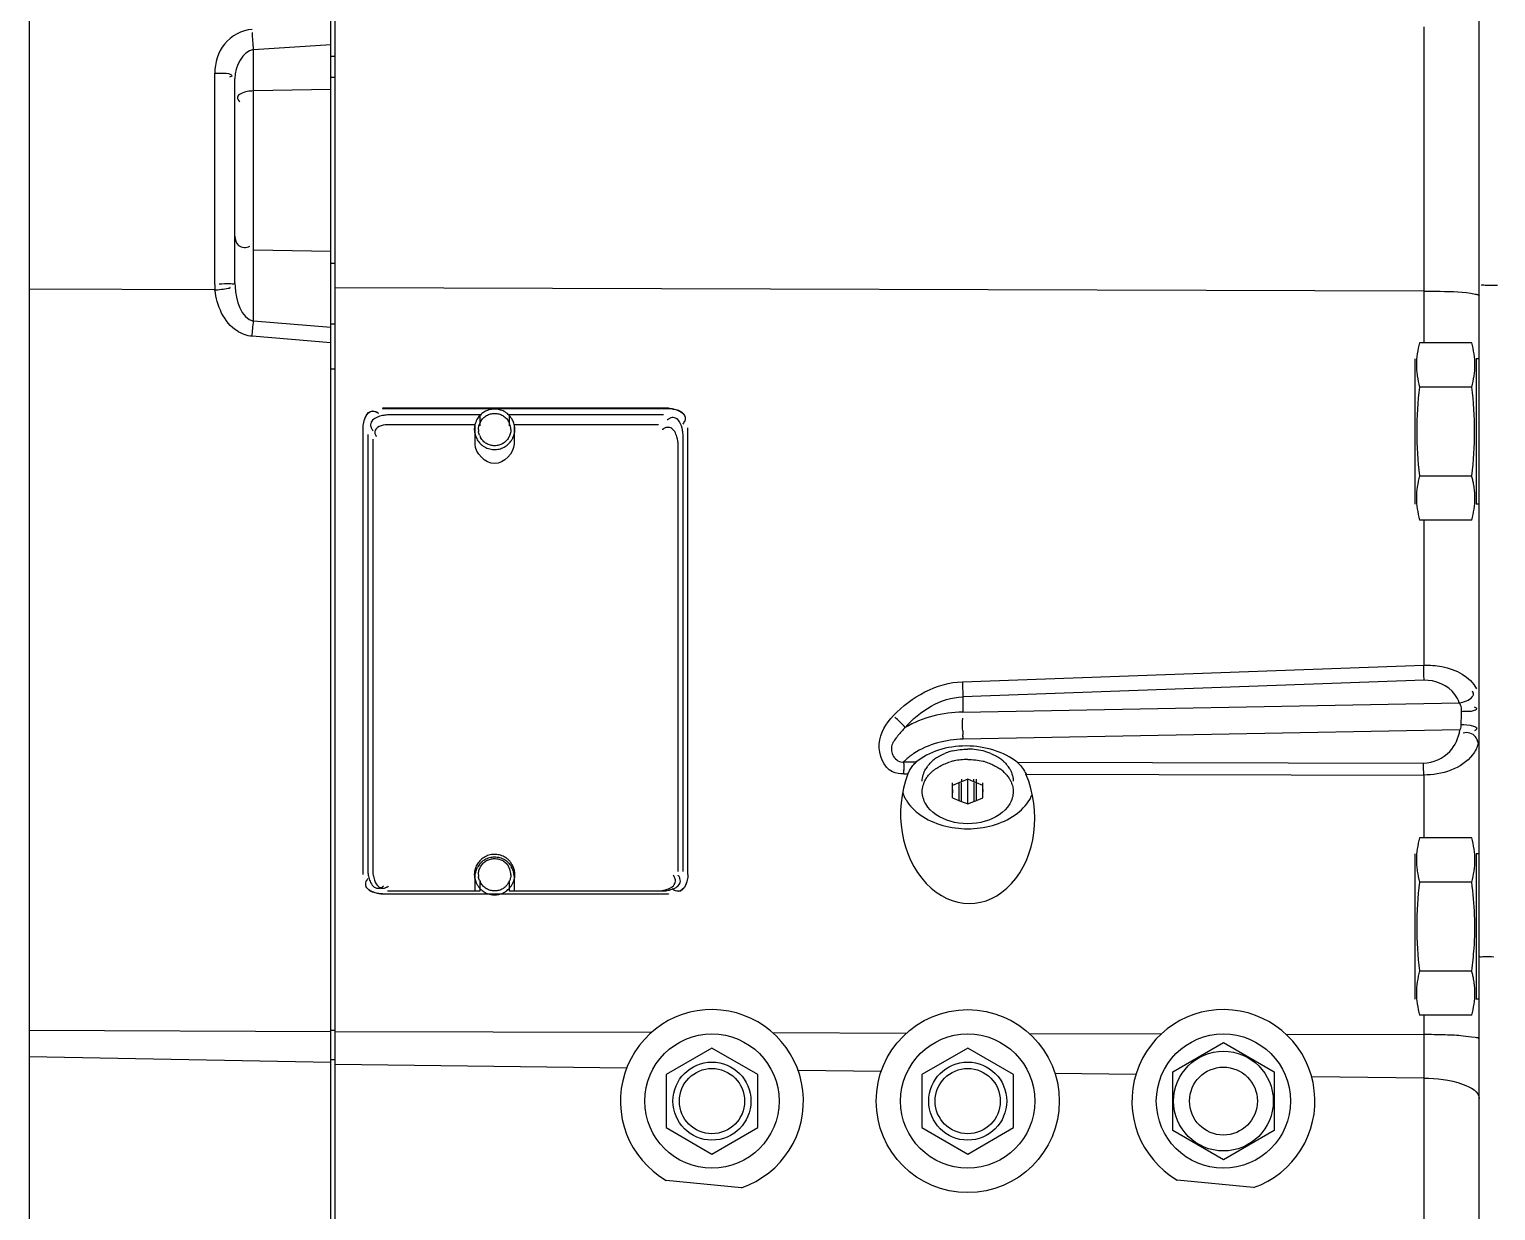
# Model space of a CAD drawing. Header units: millimetres. Extents: x 0 to 10500, y 0 to 7425.
# Drawn here: x 2471.9 to 2701.3, y 5684.7 to 5869.4 of the extents above; entities that cross this region are included whole.
import ezdxf

# ---------------------------------------------------------------- set-up
doc = ezdxf.new("R2010")
doc.units = ezdxf.units.MM
doc.header["$LTSCALE"] = 577.5
doc.layers.get('0').update_dxf_attribs({"linetype": 'CONTINUOUS'})

msp = doc.modelspace()

# ---------------------------------------------------------------- linework, layer by layer
at = {"color": 6, "linetype": 'Continuous'}
for p, q in [((2698.69, 5574.25), (2698.69, 5986.15)), ((2519.08, 5586.48), (2519.08, 5941.06)), ((2519.69, 5940.99), (2519.69, 5580.15)), ((2471.92, 5938.59), (2471.92, 5582.55)), ((2690.01, 5869.76), (2690.01, 5820.38)), ((2507, 5866.21), (2519.08, 5867.02)), ((2507, 5823.77), (2507, 5866.21)), ((2519.69, 5865.1), (2519.08, 5865.1)), ((2500.92, 5829.49), (2500.92, 5862.52)), ((2504.08, 5829.73), (2504.08, 5861.7)), ((2519.08, 5859.96), (2507, 5859.73)), ((2519.69, 5861.82), (2519.08, 5861.82)), ((2507, 5834.91), (2519.08, 5834.69)), ((2519.08, 5832.83), (2519.69, 5832.83)), ((2500.96, 5828.63), (2471.92, 5828.77)), ((2500.92, 5829.49), (2500.93, 5829.21)), ((2500.93, 5829.21), (2500.94, 5828.92)), ((2500.94, 5828.92), (2500.96, 5828.63)), ((2504.08, 5829.52), (2504.08, 5829.73)), ((2504.08, 5829.73), (2504.08, 5829.63)), ((2504.08, 5829.52), (2504.09, 5829.32)), ((2504.09, 5829.32), (2504.1, 5829.12)), ((2690.01, 5828.46), (2519.69, 5828.96)), ((2519.08, 5822.77), (2507, 5823.77)), ((2519.08, 5823.34), (2519.69, 5823.34)), ((2519.08, 5820.37), (2506.76, 5821.38)), ((2697.52, 5820.38), (2689.36, 5820.38)), ((2519.69, 5816.22), (2519.08, 5816.22)), ((2688.69, 5795.16), (2688.69, 5817.88)), ((2698.19, 5817.88), (2698.19, 5795.16)), ((2698.69, 5817.88), (2698.19, 5817.88)), ((2697.52, 5813.45), (2689.36, 5813.45)), ((2527.17, 5810.13), (2527.17, 5810.09)), ((2571.87, 5810.13), (2527.17, 5810.13)), ((2527.17, 5810.09), (2571.87, 5810.09)), ((2571.87, 5810.09), (2571.87, 5810.13)), ((2524.12, 5737.22), (2524.12, 5807.09)), ((2524.12, 5807.09), (2524.12, 5807.09)), ((2524.12, 5807.06), (2524.12, 5807.06)), ((2541.54, 5807.17), (2541.52, 5806.82)), ((2574.92, 5737.22), (2574.92, 5807.09)), ((2547.85, 5806.51), (2547.86, 5806.85)), ((2689.36, 5799.59), (2697.52, 5799.59)), ((2698.69, 5795.16), (2698.19, 5795.16)), ((2697.52, 5792.66), (2689.36, 5792.66)), ((2690.01, 5792.66), (2690.01, 5769.98)), ((2617.86, 5767.38), (2690.01, 5769.98)), ((2690.06, 5767.61), (2617.91, 5765.01)), ((2617.91, 5765.01), (2617.91, 5762.64)), ((2617.91, 5762.64), (2695.58, 5764.08)), ((2695.58, 5764.08), (2695.76, 5763.73)), ((2695.76, 5763.73), (2695.85, 5763.28)), ((2695.85, 5763.28), (2695.87, 5762.75)), ((2695.68, 5759.84), (2617.99, 5758.4)), ((2695.75, 5760.09), (2695.68, 5759.84)), ((2695.8, 5760.38), (2695.75, 5760.09)), ((2695.82, 5760.71), (2695.8, 5760.38)), ((2608.67, 5754.84), (2610.66, 5754.84)), ((2626.41, 5754.81), (2689.98, 5754.67)), ((2608.69, 5752.97), (2609.35, 5752.97)), ((2618.69, 5752.14), (2617.72, 5751.75)), ((2617.72, 5752.14), (2617.72, 5751.75)), ((2618.69, 5748.27), (2618.69, 5752.14)), ((2619.67, 5751.75), (2618.69, 5752.14)), ((2619.67, 5751.75), (2619.67, 5752.14)), ((2620.09, 5748.84), (2620.09, 5752.14)), ((2627.81, 5752.93), (2690.01, 5752.8)), ((2690.01, 5752.8), (2690.01, 5742.98)), ((2616.31, 5750.53), (2616.31, 5750.2)), ((2616.32, 5750.38), (2616.31, 5750.26)), ((2616.31, 5750.26), (2616.31, 5750.2)), ((2616.31, 5750.2), (2616.31, 5750.15)), ((2616.31, 5750.15), (2616.32, 5750.03)), ((2617.29, 5751.57), (2616.32, 5751.17)), ((2616.32, 5749.23), (2616.32, 5751.57)), ((2617.43, 5751.64), (2617.29, 5751.57)), ((2617.29, 5751.57), (2617.29, 5748.84)), ((2617.57, 5751.69), (2617.43, 5751.64)), ((2617.72, 5751.75), (2617.57, 5751.69)), ((2617.72, 5748.66), (2617.72, 5751.57)), ((2619.82, 5751.69), (2619.67, 5751.75)), ((2619.67, 5751.57), (2619.67, 5748.66)), ((2619.96, 5751.64), (2619.82, 5751.69)), ((2620.09, 5751.57), (2619.96, 5751.64)), ((2621.07, 5751.17), (2620.09, 5751.57)), ((2621.07, 5749.23), (2621.07, 5751.57)), ((2621.08, 5750.26), (2621.07, 5750.38)), ((2621.07, 5750.03), (2621.08, 5750.15)), ((2621.08, 5750.54), (2621.08, 5750.2)), ((2621.08, 5750.2), (2621.08, 5750.26)), ((2621.08, 5750.15), (2621.08, 5750.2)), ((2616.32, 5749.23), (2617.29, 5748.84)), ((2617.29, 5748.84), (2617.43, 5748.77)), ((2617.43, 5748.77), (2617.57, 5748.71)), ((2617.57, 5748.71), (2617.72, 5748.66)), ((2617.72, 5748.66), (2618.69, 5748.27)), ((2618.69, 5748.27), (2619.67, 5748.66)), ((2619.67, 5748.66), (2619.82, 5748.71)), ((2619.82, 5748.71), (2619.96, 5748.77)), ((2619.96, 5748.77), (2620.09, 5748.84)), ((2620.09, 5748.84), (2621.07, 5749.23)), ((2697.52, 5742.98), (2689.36, 5742.98)), ((2688.69, 5717.76), (2688.69, 5740.48)), ((2698.19, 5740.48), (2698.19, 5717.76)), ((2698.69, 5740.48), (2698.19, 5740.48)), ((2541.54, 5737.56), (2541.52, 5737.21)), ((2541.52, 5737.26), (2541.52, 5737.23)), ((2547.85, 5736.9), (2547.86, 5737.25)), ((2547.87, 5737.25), (2547.87, 5737.23)), ((2574.92, 5737.25), (2574.92, 5737.25)), ((2574.92, 5737.22), (2574.92, 5737.22)), ((2697.52, 5736.05), (2689.36, 5736.05)), ((2527.17, 5734.18), (2527.17, 5734.22)), ((2527.17, 5734.22), (2571.87, 5734.22)), ((2571.87, 5734.18), (2527.17, 5734.18)), ((2571.87, 5734.22), (2571.87, 5734.18)), ((2689.36, 5722.19), (2697.52, 5722.19)), ((2698.69, 5717.76), (2698.19, 5717.76)), ((2697.52, 5715.26), (2689.36, 5715.26)), ((2690.01, 5715.26), (2690.01, 5669.68)), ((2471.92, 5712.89), (2519.08, 5712.68)), ((2519.08, 5712.9), (2519.69, 5712.9)), ((2519.69, 5712.72), (2569.25, 5712.58)), ((2588.2, 5712.52), (2609.12, 5712.46)), ((2628.33, 5712.4), (2648.99, 5712.34)), ((2650.75, 5706.4), (2658.69, 5710.99)), ((2658.69, 5710.99), (2666.63, 5706.4)), ((2668.46, 5712.29), (2690.01, 5712.22)), ((2519.08, 5707.88), (2471.92, 5708.73)), ((2578.69, 5710.11), (2571.52, 5705.96)), ((2585.87, 5705.96), (2578.69, 5710.11)), ((2618.69, 5710.11), (2611.52, 5705.96)), ((2625.87, 5705.96), (2618.69, 5710.11)), ((2519.69, 5708.29), (2519.08, 5708.29)), ((2565.33, 5706.95), (2519.69, 5707.52)), ((2605.15, 5706.46), (2592.18, 5706.62)), ((2644.99, 5705.97), (2632.34, 5706.12)), ((2650.75, 5697.24), (2650.75, 5706.4)), ((2666.63, 5706.4), (2666.63, 5697.24)), ((2571.52, 5705.96), (2571.52, 5697.68)), ((2585.87, 5697.68), (2585.87, 5705.96)), ((2611.52, 5705.96), (2611.52, 5697.68)), ((2625.87, 5697.68), (2625.87, 5705.96)), ((2690.01, 5705.41), (2672.49, 5705.63)), ((2571.52, 5697.68), (2578.69, 5693.54)), ((2578.69, 5693.54), (2585.87, 5697.68)), ((2611.52, 5697.68), (2618.69, 5693.54)), ((2618.69, 5693.54), (2625.87, 5697.68)), ((2658.69, 5692.65), (2650.75, 5697.24)), ((2666.63, 5697.24), (2658.69, 5692.65)), ((2583.3, 5688.27), (2571.53, 5689.43)), ((2663.37, 5688.3), (2651.47, 5689.47))]:
    msp.add_line(p, q, dxfattribs=at)
at = {"color": 2, "linetype": 'Continuous'}
for p, q in [((2541.65, 5807.56), (2527.9, 5807.56)), ((2541.65, 5807.56), (2527.9, 5807.56)), ((2542.41, 5809.08), (2527.93, 5809.08)), ((2542.41, 5809.08), (2527.93, 5809.08)), ((2541.65, 5804.52), (2541.65, 5807.56)), ((2542.41, 5807.38), (2542.41, 5809.08)), ((2546.98, 5809.08), (2546.98, 5807.38)), ((2571.11, 5809.08), (2546.98, 5809.08)), ((2571.11, 5809.08), (2546.98, 5809.08)), ((2547.74, 5807.56), (2547.74, 5804.52)), ((2570.35, 5807.56), (2547.74, 5807.56)), ((2570.35, 5807.56), (2547.74, 5807.56)), ((2524.88, 5806.04), (2524.88, 5737.72)), ((2525.64, 5805.31), (2525.64, 5737.72)), ((2574.16, 5737.72), (2574.16, 5806.04)), ((2573.4, 5737.72), (2573.4, 5804.52)), ((2541.65, 5734.68), (2541.65, 5736.96)), ((2542.41, 5734.69), (2542.41, 5736.27)), ((2546.98, 5736.27), (2546.98, 5734.69)), ((2547.74, 5736.96), (2547.74, 5734.68)), ((2527.93, 5734.69), (2542.41, 5734.69)), ((2527.93, 5734.69), (2542.41, 5734.69)), ((2528.69, 5734.68), (2541.65, 5734.68)), ((2546.98, 5734.69), (2571.11, 5734.69)), ((2546.98, 5734.69), (2571.11, 5734.69)), ((2547.74, 5734.68), (2570.35, 5734.68))]:
    msp.add_line(p, q, dxfattribs=at)
at = {"color": 6, "linetype": 'Continuous'}
for centre, radius in [((2618.69, 5701.82), 14.31), ((2578.69, 5701.82), 10.5), ((2618.69, 5701.82), 10.5), ((2658.69, 5701.82), 10.5), ((2658.69, 5701.82), 7.79), ((2578.69, 5701.82), 6.1), ((2578.69, 5701.82), 5.1), ((2618.69, 5701.82), 6.1), ((2618.69, 5701.82), 5.1), ((2658.69, 5701.82), 5.31)]:
    msp.add_circle(centre, radius, dxfattribs=at)
for centre, radius, start, end in [((2686.16, 5816.91), 11.86, 351.6585, 8.3377), ((2741.31, 5806.52), 52.4, 172.4029, 187.5971), ((2645.58, 5806.52), 52.4, 352.4029, 7.5971), ((2544.25, 5806.88), 2.73, 168.2584, 173.9191), ((2544.45, 5806.84), 2.93, 162.8521, 168.2613), ((2544.63, 5806.78), 3.12, 157.7322, 162.8569), ((2544.77, 5806.73), 3.27, 153.9246, 157.7444), ((2544.86, 5806.68), 3.37, 150.0602, 153.9264), ((2544.93, 5806.64), 3.46, 143.7742, 150.0558), ((2544.95, 5806.63), 3.48, 137.903, 143.7851), ((2544.89, 5806.67), 2.76, 149.8073, 156.559), ((2544.49, 5806.66), 2.77, 24.9848, 30.1821), ((2544.54, 5806.69), 2.71, 20.5202, 24.9871), ((2544.54, 5806.78), 3.31, 33.3884, 40.7505), ((2544.67, 5806.73), 2.57, 12.5017, 20.5593), ((2544.85, 5806.77), 2.39, 7.3235, 12.4712), ((2545.03, 5806.8), 2.2, 0.0592, 7.3523), ((2544.45, 5806.71), 3.42, 29.6829, 33.414), ((2544.41, 5806.69), 3.47, 24.1515, 29.6831), ((2544.47, 5806.72), 3.4, 12.237, 24.2017), ((2544.92, 5806.96), 3.4, 192.2304, 204.2018), ((2544.36, 5806.8), 2.2, 180.0592, 187.3523), ((2544.89, 5806.93), 2.75, 201.7722, 210.1957), ((2544.45, 5807.04), 3.47, 323.7798, 327.9325), ((2544.5, 5807.01), 3.41, 327.9281, 332.3715), ((2545.16, 5806.79), 2.71, 349.3584, 353.9316), ((2700.73, 5796.13), 11.86, 171.6586, 188.3378), ((2684.54, 5795.88), 13.49, 8.3996, 10.4803), ((2668.33, 5761.78), 50.46, 182.3592, 183.08), ((2618.51, 5747.8), 9.03, 103.8638, 106.3249), ((2618.69, 5746.85), 10, 84.2561, 89.9948), ((2618.73, 5747.19), 9.66, 75.8954, 84.3034), ((2616.35, 5747.09), 10.92, 123.8598, 126.543), ((2617.2, 5750.36), 6.14, 125.2025, 131.6555), ((2617.54, 5749.89), 6.72, 121.742, 125.2358), ((2617.74, 5749.56), 7.1, 119.8811, 121.7574), ((2618.38, 5748.24), 8.57, 106.2991, 112.4906), ((2618.51, 5746.2), 9.02, 104.0625, 106.3261), ((2618.57, 5745.94), 9.28, 102.5731, 104.0667), ((2618.69, 5745.36), 9.87, 89.9578, 102.4968), ((2618.88, 5747.82), 9.01, 73.6712, 75.834), ((2618.88, 5746.2), 9.01, 73.6711, 75.8282), ((2618.95, 5748.04), 8.78, 71.9171, 73.6669), ((2619.04, 5748.32), 8.48, 67.4897, 71.9341), ((2619.64, 5749.56), 7.1, 58.242, 60.1185), ((2619.85, 5749.89), 6.72, 54.7616, 58.2575), ((2620.19, 5750.36), 6.14, 48.3434, 54.7949), ((2624.16, 5751.94), 3.65, 48.5585, 51.8416), ((2588.79, 5753.43), 19.91, 358.686, 0.4441), ((2615.98, 5751.49), 4.47, 144.7209, 149.6729), ((2620.19, 5748.74), 6.14, 48.3434, 54.7949), ((2620.51, 5749.11), 5.65, 44.9572, 48.3005), ((2621.41, 5751.49), 4.47, 30.3238, 35.277), ((2621.66, 5750.02), 4.18, 24.0742, 30.3189), ((2623.11, 5752.08), 6.13, 329.5843, 337.0388), ((2686.16, 5739.51), 11.86, 351.6585, 8.3377), ((2544.64, 5737.17), 3.13, 157.3455, 162.8531), ((2544.82, 5737.1), 3.33, 150.0362, 157.3348), ((2544.93, 5737.03), 3.46, 143.7742, 150.0558), ((2544.48, 5737.08), 2.77, 25.8124, 30.1803), ((2544.53, 5737.1), 2.71, 20.5243, 25.8207), ((2544.45, 5737.11), 3.42, 29.9712, 33.7136), ((2544.41, 5737.09), 3.47, 24.151, 29.9709), ((2544.25, 5737.27), 2.73, 167.8281, 173.9135), ((2544.45, 5737.23), 2.94, 162.8566, 167.8412), ((2544.92, 5737.35), 3.4, 192.2325, 204.2018), ((2544.36, 5737.22), 2.2, 180.0592, 187.3523), ((2544.89, 5737.35), 2.75, 202.2339, 210.193), ((2544.48, 5737.36), 2.78, 323.8971, 329.82), ((2544.49, 5737.35), 2.76, 329.8073, 336.5598), ((2544.67, 5737.15), 2.56, 11.9914, 20.5664), ((2544.86, 5737.19), 2.37, 6.8413, 11.9522), ((2545.04, 5737.21), 2.2, 0.0515, 6.8631), ((2545.16, 5737.18), 2.71, 349.3584, 353.9316), ((2741.31, 5729.12), 52.4, 172.4029, 187.5971), ((2544.7, 5737.36), 3.29, 259.2976, 264.0034), ((2544.7, 5737.34), 3.27, 263.9837, 275.0706), ((2544.44, 5737.44), 3.48, 317.902, 323.7851), ((2544.45, 5737.43), 3.47, 323.7792, 328.2767), ((2544.5, 5737.4), 3.41, 328.2743, 332.3728), ((2700.73, 5718.73), 11.86, 171.6586, 188.3378), ((2684.54, 5718.48), 13.49, 8.3996, 10.4803), ((2578.69, 5701.82), 14.31, 288.7851, 239.9711), ((2658.69, 5701.82), 14.31, 289.0882, 239.668)]:
    msp.add_arc(centre, radius, start, end, dxfattribs=at)
at = {"color": 2, "linetype": 'Continuous'}
for centre, radius, start, end in [((2572.5, 5804.67), 2.64, 122.9678, 126.6431), ((2572.5, 5804.68), 2.64, 122.961, 126.6433), ((2545.06, 5736.76), 3.43, 150.3005, 153.6948), ((2545.06, 5736.76), 3.43, 150.3005, 153.6596), ((2545.02, 5736.79), 3.38, 144.1972, 150.3115), ((2545.01, 5736.78), 3.38, 144.1703, 150.3116), ((2544.33, 5736.76), 3.43, 24.0186, 29.6777), ((2544.33, 5736.76), 3.43, 23.9828, 29.6777), ((2544.38, 5736.78), 3.38, 17.6154, 24.0312), ((2544.38, 5736.78), 3.38, 17.5778, 23.9955), ((2544.48, 5736.81), 3.27, 13.8845, 17.6064), ((2544.48, 5736.81), 3.27, 13.8455, 17.5687), ((2544.62, 5736.85), 3.13, 8.6277, 13.8988), ((2544.62, 5736.85), 3.13, 8.5868, 13.8598), ((2544.84, 5736.88), 2.9, 1.6604, 8.6535), ((2544.84, 5736.88), 2.9, 1.6598, 8.612), ((2571.25, 5735.55), 2.67, 33.7682, 36.8364), ((2571.25, 5735.56), 2.66, 33.7435, 36.837)]:
    msp.add_arc(centre, radius, start, end, dxfattribs=at)
at = {"color": 6, "linetype": 'Continuous'}
for centre, major_axis, ratio, start_param, end_param in [((2618.69, 5749.91), (10.5, -0.39), 0.706623, 7.054493, 8.75198), ((2618.69, 5746.42), (-0.63, 13.7), 0.76521, 1.037314, 5.172409)]:
    msp.add_ellipse(centre, major_axis=major_axis, ratio=ratio, start_param=start_param, end_param=end_param, dxfattribs=at)
for points, knots in [([(2506.76, 5869.37), (2505.14, 5869.26), (2501.94, 5867.48), (2500.92, 5864.12), (2500.92, 5862.52)], [0, 0, 0, 0, 0.504473, 1, 1, 1, 1]), ([(2500.92, 5862.52), (2501.28, 5862.53), (2502.14, 5862.44), (2502.99, 5862.59), (2503.78, 5862.06), (2503.38, 5861.93), (2503.23, 5861.88)], [0, 0, 0, 0, 0.33642, 0.777615, 0.860541, 1, 1, 1, 1]), ([(2507, 5859.73), (2506.31, 5859.72), (2505.41, 5859.64), (2504.26, 5858.79), (2504.63, 5858.21), (2504.83, 5858.03)], [0, 0, 0, 0, 0.571413, 0.775048, 1, 1, 1, 1]), ([(2504.08, 5837.03), (2504.08, 5836.51), (2504.44, 5835.25), (2505.9, 5835.18), (2506.43, 5835.45)], [0, 0, 0, 0, 0.464838, 1, 1, 1, 1]), ([(2500.96, 5828.63), (2501.3, 5828.66), (2501.74, 5828.66), (2503.7, 5828.99), (2503.26, 5829.01)], [0, 0, 0, 0, 0.446296, 1, 1, 1, 1]), ([(2506.76, 5821.38), (2505.93, 5821.45), (2502.73, 5822.64), (2501.21, 5826.22), (2500.96, 5828.63)], [0, 0, 0, 0, 0.255216, 1, 1, 1, 1]), ([(2504.08, 5829.73), (2504.08, 5829.51), (2502.77, 5829.65), (2502.21, 5829.51), (2501.6, 5829.55)], [0, 0, 0, 0, 0.266008, 1, 1, 1, 1]), ([(2690.01, 5828.46), (2690.86, 5828.46), (2693.56, 5828.4), (2696.28, 5828.37), (2698.08, 5827.98)], [0, 0, 0, 0, 0.317432, 1, 1, 1, 1]), ([(2698.08, 5827.98), (2698.24, 5827.95), (2698.43, 5827.91), (2698.69, 5827.78), (2698.69, 5827.71)], [0, 0, 0, 0, 0.696483, 1, 1, 1, 1]), ([(2701.54, 5829.3), (2701.2, 5829.3), (2700.38, 5829.33), (2699.76, 5829.27), (2698.92, 5829.4), (2699.31, 5829.42), (2699.43, 5829.42)], [0, 0, 0, 0, 0.359467, 0.810919, 0.872694, 1, 1, 1, 1]), ([(2688.87, 5816.91), (2688.87, 5816.63), (2688.89, 5816.05), (2688.95, 5815.48), (2689, 5815.19)], [0, 0, 0, 0, 0.498957, 1, 1, 1, 1]), ([(2525.65, 5809.72), (2525.79, 5809.72), (2526.12, 5809.64), (2526.41, 5809.46), (2526.55, 5809.35)], [0, 0, 0, 0, 0.438556, 1, 1, 1, 1]), ([(2525.65, 5809.69), (2525.79, 5809.69), (2526.12, 5809.61), (2526.41, 5809.43), (2526.55, 5809.31)], [0, 0, 0, 0, 0.438556, 1, 1, 1, 1]), ([(2543.4, 5809.73), (2543.21, 5809.64), (2542.83, 5809.41), (2542.51, 5809.12), (2542.37, 5808.96)], [0, 0, 0, 0, 0.498408, 1, 1, 1, 1]), ([(2545.03, 5809.98), (2544.75, 5810.01), (2544.19, 5810), (2543.65, 5809.84), (2543.4, 5809.73)], [0, 0, 0, 0, 0.501014, 1, 1, 1, 1]), ([(2543.42, 5808.99), (2543.61, 5809.1), (2544.03, 5809.27), (2544.47, 5809.33), (2544.69, 5809.33)], [0, 0, 0, 0, 0.498936, 1, 1, 1, 1]), ([(2544.69, 5809.33), (2544.91, 5809.33), (2545.36, 5809.27), (2545.77, 5809.1), (2545.96, 5808.99)], [0, 0, 0, 0, 0.501063, 1, 1, 1, 1]), ([(2546.56, 5809.39), (2546.34, 5809.56), (2545.85, 5809.82), (2545.3, 5809.95), (2545.03, 5809.98)], [0, 0, 0, 0, 0.498897, 1, 1, 1, 1]), ([(2547.05, 5808.94), (2546.98, 5809.02), (2546.82, 5809.19), (2546.65, 5809.33), (2546.56, 5809.39)], [0, 0, 0, 0, 0.500928, 1, 1, 1, 1]), ([(2571.87, 5810.13), (2572.13, 5810.13), (2572.66, 5810.06), (2573.17, 5809.92), (2573.43, 5809.81)], [0, 0, 0, 0, 0.480786, 1, 1, 1, 1]), ([(2571.87, 5810.09), (2572.13, 5810.09), (2572.66, 5810.03), (2573.17, 5809.88), (2573.43, 5809.78)], [0, 0, 0, 0, 0.480786, 1, 1, 1, 1]), ([(2573.43, 5809.81), (2573.71, 5809.69), (2574.22, 5809.42), (2574.51, 5808.86), (2574.51, 5808.6)], [0, 0, 0, 0, 0.538187, 1, 1, 1, 1]), ([(2573.43, 5809.78), (2573.71, 5809.66), (2574.22, 5809.39), (2574.51, 5808.83), (2574.51, 5808.57)], [0, 0, 0, 0, 0.538187, 1, 1, 1, 1]), ([(2542.15, 5806.8), (2542.15, 5806.96), (2542.19, 5807.29), (2542.3, 5807.61), (2542.36, 5807.76)], [0, 0, 0, 0, 0.493736, 1, 1, 1, 1]), ([(2542.51, 5808.05), (2542.62, 5808.24), (2542.89, 5808.6), (2543.23, 5808.88), (2543.42, 5808.99)], [0, 0, 0, 0, 0.501491, 1, 1, 1, 1]), ([(2545.96, 5808.99), (2546.15, 5808.88), (2546.5, 5808.6), (2546.77, 5808.24), (2546.88, 5808.05)], [0, 0, 0, 0, 0.498511, 1, 1, 1, 1]), ([(2547.87, 5806.85), (2547.86, 5806.95), (2547.85, 5807.15), (2547.82, 5807.34), (2547.8, 5807.44)], [0, 0, 0, 0, 0.497043, 1, 1, 1, 1]), ([(2574.51, 5808.6), (2574.51, 5808.46), (2574.43, 5808.13), (2574.25, 5807.85), (2574.14, 5807.7)], [0, 0, 0, 0, 0.438139, 1, 1, 1, 1]), ([(2574.51, 5808.57), (2574.51, 5808.43), (2574.43, 5808.09), (2574.25, 5807.81), (2574.14, 5807.67)], [0, 0, 0, 0, 0.438139, 1, 1, 1, 1]), ([(2541.52, 5806.82), (2541.52, 5806.72), (2541.54, 5806.53), (2541.57, 5806.33), (2541.59, 5806.24)], [0, 0, 0, 0, 0.497045, 1, 1, 1, 1]), ([(2541.81, 5805.56), (2541.92, 5805.33), (2542.18, 5804.88), (2542.54, 5804.5), (2542.74, 5804.34)], [0, 0, 0, 0, 0.501278, 1, 1, 1, 1]), ([(2542.33, 5805.91), (2542.29, 5806.01), (2542.23, 5806.21), (2542.18, 5806.42), (2542.17, 5806.52)], [0, 0, 0, 0, 0.50379, 1, 1, 1, 1]), ([(2543.42, 5804.61), (2543.23, 5804.72), (2542.89, 5805), (2542.62, 5805.35), (2542.51, 5805.54)], [0, 0, 0, 0, 0.498511, 1, 1, 1, 1]), ([(2546.88, 5805.54), (2546.77, 5805.35), (2546.5, 5805), (2546.15, 5804.72), (2545.96, 5804.61)], [0, 0, 0, 0, 0.501491, 1, 1, 1, 1]), ([(2545.98, 5803.95), (2546.23, 5804.06), (2546.7, 5804.36), (2547.08, 5804.77), (2547.24, 5804.99)], [0, 0, 0, 0, 0.498505, 1, 1, 1, 1]), ([(2547.23, 5806.8), (2547.23, 5806.58), (2547.17, 5806.14), (2546.99, 5805.74), (2546.88, 5805.54)], [0, 0, 0, 0, 0.492563, 1, 1, 1, 1]), ([(2547.52, 5805.43), (2547.59, 5805.57), (2547.71, 5805.85), (2547.79, 5806.14), (2547.82, 5806.29)], [0, 0, 0, 0, 0.504573, 1, 1, 1, 1]), ([(2542.74, 5804.34), (2542.97, 5804.16), (2543.49, 5803.86), (2544.07, 5803.72), (2544.36, 5803.69)], [0, 0, 0, 0, 0.498883, 1, 1, 1, 1]), ([(2544.69, 5804.27), (2544.47, 5804.27), (2544.03, 5804.33), (2543.61, 5804.5), (2543.42, 5804.61)], [0, 0, 0, 0, 0.501063, 1, 1, 1, 1]), ([(2544.36, 5803.69), (2544.64, 5803.67), (2545.2, 5803.68), (2545.73, 5803.83), (2545.98, 5803.95)], [0, 0, 0, 0, 0.501014, 1, 1, 1, 1]), ([(2545.96, 5804.61), (2545.77, 5804.5), (2545.36, 5804.33), (2544.91, 5804.27), (2544.69, 5804.27)], [0, 0, 0, 0, 0.498936, 1, 1, 1, 1]), ([(2697.81, 5798.33), (2697.77, 5798.54), (2697.68, 5798.96), (2697.58, 5799.38), (2697.52, 5799.59)], [0, 0, 0, 0, 0.498348, 1, 1, 1, 1]), ([(2698.02, 5796.13), (2698.02, 5796.42), (2698, 5796.99), (2697.93, 5797.56), (2697.89, 5797.85)], [0, 0, 0, 0, 0.498957, 1, 1, 1, 1]), ([(2690.01, 5769.98), (2690.96, 5770), (2694, 5769.79), (2697.34, 5768.2), (2698.29, 5766.27)], [0, 0, 0, 0, 0.307036, 1, 1, 1, 1]), ([(2695.58, 5764.08), (2695.41, 5764.55), (2694.38, 5766.6), (2691.83, 5767.68), (2690.06, 5767.61)], [0, 0, 0, 0, 0.220542, 1, 1, 1, 1]), ([(2697.78, 5765.32), (2697.8, 5765.41), (2697.8, 5765.63), (2697.69, 5765.82), (2697.62, 5765.91)], [0, 0, 0, 0, 0.451821, 1, 1, 1, 1]), ([(2697.61, 5765.01), (2697.65, 5765.06), (2697.72, 5765.15), (2697.77, 5765.27), (2697.78, 5765.32)], [0, 0, 0, 0, 0.51765, 1, 1, 1, 1]), ([(2606.94, 5753.31), (2605.49, 5753.99), (2603.99, 5757.97), (2605.96, 5760.85), (2607.07, 5762.08)], [0, 0, 0, 0, 0.49243, 1, 1, 1, 1]), ([(2617.91, 5759.71), (2617.89, 5760.28), (2617.89, 5760.92), (2617.9, 5761.59), (2617.93, 5761.66)], [0, 0, 0, 0, 0.872179, 1, 1, 1, 1]), ([(2695.87, 5762.75), (2696.2, 5762.76), (2696.97, 5762.86), (2697.77, 5762.72), (2698.44, 5763.23), (2698.06, 5763.34), (2697.93, 5763.38)], [0, 0, 0, 0, 0.34295, 0.778125, 0.857487, 1, 1, 1, 1]), ([(2608.92, 5760.22), (2608.49, 5759.85), (2607.79, 5758.94), (2606.61, 5757.55), (2606.79, 5755.6), (2608.08, 5754.69), (2608.67, 5754.84)], [0, 0, 0, 0, 0.242085, 0.492547, 0.743284, 1, 1, 1, 1]), ([(2617.99, 5758.4), (2617.98, 5758.5), (2617.96, 5758.73), (2617.95, 5758.95), (2617.94, 5759.07)], [0, 0, 0, 0, 0.457689, 1, 1, 1, 1]), ([(2689.98, 5754.67), (2691.48, 5754.67), (2694.32, 5755.96), (2695.46, 5758.62), (2695.68, 5759.84)], [0, 0, 0, 0, 0.547302, 1, 1, 1, 1]), ([(2695.82, 5760.71), (2696.49, 5760.7), (2697.17, 5760.67), (2698.53, 5760.19), (2698.11, 5759.78), (2697.95, 5759.7)], [0, 0, 0, 0, 0.636271, 0.823555, 1, 1, 1, 1]), ([(2698.55, 5757.76), (2698.38, 5757.12), (2696.76, 5753.98), (2692.77, 5752.79), (2690.01, 5752.8)], [0, 0, 0, 0, 0.195231, 1, 1, 1, 1]), ([(2698.55, 5757.76), (2698.52, 5757.93), (2698.41, 5758.28), (2698.24, 5758.6), (2698.13, 5758.75)], [0, 0, 0, 0, 0.470884, 1, 1, 1, 1]), ([(2609.84, 5755.86), (2609.63, 5755.71), (2609.23, 5755.38), (2608.85, 5755.03), (2608.67, 5754.84)], [0, 0, 0, 0, 0.507128, 1, 1, 1, 1]), ([(2608.67, 5754.84), (2608.67, 5754.65), (2608.69, 5754.23), (2608.7, 5753.81), (2608.7, 5753.58)], [0, 0, 0, 0, 0.461002, 1, 1, 1, 1]), ([(2609.35, 5752.97), (2609.45, 5753.21), (2609.67, 5753.67), (2609.96, 5754.1), (2610.12, 5754.29)], [0, 0, 0, 0, 0.509475, 1, 1, 1, 1]), ([(2610.12, 5754.29), (2610.2, 5754.39), (2610.37, 5754.59), (2610.56, 5754.76), (2610.66, 5754.84)], [0, 0, 0, 0, 0.512754, 1, 1, 1, 1]), ([(2612.33, 5754.07), (2612.44, 5754.23), (2612.69, 5754.53), (2612.97, 5754.81), (2613.12, 5754.95)], [0, 0, 0, 0, 0.491049, 1, 1, 1, 1]), ([(2614.2, 5755.72), (2614.35, 5755.8), (2614.64, 5755.96), (2614.94, 5756.09), (2615.1, 5756.16)], [0, 0, 0, 0, 0.494673, 1, 1, 1, 1]), ([(2614.38, 5754.2), (2614.62, 5754.33), (2615.15, 5754.58), (2615.69, 5754.77), (2615.97, 5754.85)], [0, 0, 0, 0, 0.492042, 1, 1, 1, 1]), ([(2621.42, 5754.85), (2621.7, 5754.77), (2622.24, 5754.58), (2622.76, 5754.33), (2623.01, 5754.2)], [0, 0, 0, 0, 0.507958, 1, 1, 1, 1]), ([(2622.29, 5756.16), (2622.44, 5756.09), (2622.75, 5755.96), (2623.04, 5755.8), (2623.18, 5755.72)], [0, 0, 0, 0, 0.505327, 1, 1, 1, 1]), ([(2624.26, 5754.95), (2624.41, 5754.81), (2624.7, 5754.53), (2624.94, 5754.23), (2625.06, 5754.07)], [0, 0, 0, 0, 0.508951, 1, 1, 1, 1]), ([(2612.12, 5752.13), (2612.22, 5752.3), (2612.46, 5752.65), (2612.74, 5752.96), (2612.88, 5753.11)], [0, 0, 0, 0, 0.490672, 1, 1, 1, 1]), ([(2612.88, 5753.11), (2613, 5753.22), (2613.25, 5753.45), (2613.52, 5753.66), (2613.66, 5753.76)], [0, 0, 0, 0, 0.492613, 1, 1, 1, 1]), ([(2613.66, 5753.76), (2613.78, 5753.84), (2614.01, 5753.99), (2614.25, 5754.13), (2614.38, 5754.2)], [0, 0, 0, 0, 0.494678, 1, 1, 1, 1]), ([(2623.01, 5754.2), (2623.14, 5754.13), (2623.38, 5753.99), (2623.61, 5753.84), (2623.72, 5753.76)], [0, 0, 0, 0, 0.505323, 1, 1, 1, 1]), ([(2624.5, 5753.1), (2624.65, 5752.95), (2624.93, 5752.64), (2625.16, 5752.3), (2625.27, 5752.13)], [0, 0, 0, 0, 0.509308, 1, 1, 1, 1]), ([(2625.27, 5753.74), (2625.34, 5753.62), (2625.47, 5753.37), (2625.57, 5753.11), (2625.61, 5752.98)], [0, 0, 0, 0, 0.505249, 1, 1, 1, 1]), ([(2625.61, 5752.98), (2625.68, 5752.79), (2625.77, 5752.41), (2625.81, 5752.02), (2625.81, 5751.82)], [0, 0, 0, 0, 0.504328, 1, 1, 1, 1]), ([(2608.52, 5749.99), (2608.59, 5749.8), (2608.74, 5749.43), (2608.93, 5749.08), (2609.04, 5748.9)], [0, 0, 0, 0, 0.49469, 1, 1, 1, 1]), ([(2625.47, 5751.72), (2625.58, 5751.48), (2625.75, 5750.98), (2625.81, 5750.46), (2625.81, 5750.2)], [0, 0, 0, 0, 0.506651, 1, 1, 1, 1]), ([(2543.4, 5740.12), (2543.15, 5740.01), (2542.68, 5739.7), (2542.31, 5739.3), (2542.14, 5739.08)], [0, 0, 0, 0, 0.498505, 1, 1, 1, 1]), ([(2542.15, 5737.22), (2542.15, 5737.43), (2542.22, 5737.87), (2542.4, 5738.28), (2542.51, 5738.47)], [0, 0, 0, 0, 0.492563, 1, 1, 1, 1]), ([(2542.51, 5738.47), (2542.62, 5738.66), (2542.89, 5739.02), (2543.23, 5739.29), (2543.42, 5739.41)], [0, 0, 0, 0, 0.501491, 1, 1, 1, 1]), ([(2545.03, 5740.37), (2544.75, 5740.4), (2544.19, 5740.39), (2543.65, 5740.23), (2543.4, 5740.12)], [0, 0, 0, 0, 0.501014, 1, 1, 1, 1]), ([(2543.42, 5739.41), (2543.61, 5739.52), (2544.03, 5739.69), (2544.47, 5739.74), (2544.69, 5739.74)], [0, 0, 0, 0, 0.498936, 1, 1, 1, 1]), ([(2544.69, 5739.74), (2544.91, 5739.74), (2545.36, 5739.69), (2545.77, 5739.52), (2545.96, 5739.41)], [0, 0, 0, 0, 0.501063, 1, 1, 1, 1]), ([(2546.56, 5739.79), (2546.34, 5739.95), (2545.85, 5740.22), (2545.3, 5740.34), (2545.03, 5740.37)], [0, 0, 0, 0, 0.498897, 1, 1, 1, 1]), ([(2545.96, 5739.41), (2546.15, 5739.29), (2546.5, 5739.02), (2546.77, 5738.66), (2546.88, 5738.47)], [0, 0, 0, 0, 0.498511, 1, 1, 1, 1]), ([(2547.3, 5739.01), (2547.2, 5739.16), (2546.97, 5739.44), (2546.7, 5739.68), (2546.56, 5739.79)], [0, 0, 0, 0, 0.501449, 1, 1, 1, 1]), ([(2547.87, 5737.25), (2547.86, 5737.46), (2547.8, 5737.89), (2547.66, 5738.31), (2547.57, 5738.51)], [0, 0, 0, 0, 0.494836, 1, 1, 1, 1]), ([(2688.87, 5739.51), (2688.87, 5739.23), (2688.89, 5738.65), (2688.95, 5738.08), (2689, 5737.79)], [0, 0, 0, 0, 0.498957, 1, 1, 1, 1]), ([(2524.53, 5735.74), (2524.53, 5735.88), (2524.6, 5736.21), (2524.79, 5736.5), (2524.9, 5736.64)], [0, 0, 0, 0, 0.438139, 1, 1, 1, 1]), ([(2524.53, 5735.71), (2524.53, 5735.85), (2524.6, 5736.18), (2524.79, 5736.46), (2524.9, 5736.61)], [0, 0, 0, 0, 0.438139, 1, 1, 1, 1]), ([(2541.52, 5737.21), (2541.52, 5737.12), (2541.54, 5736.92), (2541.57, 5736.73), (2541.59, 5736.63)], [0, 0, 0, 0, 0.497044, 1, 1, 1, 1]), ([(2541.81, 5735.96), (2541.88, 5735.81), (2542.04, 5735.52), (2542.23, 5735.25), (2542.34, 5735.13)], [0, 0, 0, 0, 0.500162, 1, 1, 1, 1]), ([(2542.34, 5736.3), (2542.3, 5736.41), (2542.23, 5736.61), (2542.19, 5736.83), (2542.17, 5736.94)], [0, 0, 0, 0, 0.50389, 1, 1, 1, 1]), ([(2543.42, 5735.02), (2543.23, 5735.14), (2542.89, 5735.41), (2542.62, 5735.77), (2542.51, 5735.96)], [0, 0, 0, 0, 0.498511, 1, 1, 1, 1]), ([(2547.23, 5737.22), (2547.23, 5737.05), (2547.19, 5736.72), (2547.09, 5736.4), (2547.02, 5736.25)], [0, 0, 0, 0, 0.493736, 1, 1, 1, 1]), ([(2547.52, 5735.82), (2547.59, 5735.96), (2547.71, 5736.24), (2547.79, 5736.54), (2547.82, 5736.68)], [0, 0, 0, 0, 0.504573, 1, 1, 1, 1]), ([(2525.61, 5734.53), (2525.33, 5734.65), (2524.82, 5734.92), (2524.53, 5735.48), (2524.53, 5735.74)], [0, 0, 0, 0, 0.538187, 1, 1, 1, 1]), ([(2525.61, 5734.5), (2525.33, 5734.62), (2524.82, 5734.89), (2524.53, 5735.45), (2524.53, 5735.71)], [0, 0, 0, 0, 0.538187, 1, 1, 1, 1]), ([(2527.17, 5734.22), (2526.91, 5734.22), (2526.38, 5734.28), (2525.86, 5734.43), (2525.61, 5734.53)], [0, 0, 0, 0, 0.480786, 1, 1, 1, 1]), ([(2527.17, 5734.18), (2526.91, 5734.18), (2526.38, 5734.24), (2525.86, 5734.39), (2525.61, 5734.5)], [0, 0, 0, 0, 0.480786, 1, 1, 1, 1]), ([(2542.34, 5735.13), (2542.4, 5735.06), (2542.53, 5734.92), (2542.67, 5734.79), (2542.74, 5734.74)], [0, 0, 0, 0, 0.500806, 1, 1, 1, 1]), ([(2542.74, 5734.74), (2542.94, 5734.58), (2543.37, 5734.32), (2543.85, 5734.17), (2544.09, 5734.13)], [0, 0, 0, 0, 0.499106, 1, 1, 1, 1]), ([(2544.69, 5734.69), (2544.47, 5734.69), (2544.03, 5734.74), (2543.61, 5734.91), (2543.42, 5735.02)], [0, 0, 0, 0, 0.501063, 1, 1, 1, 1]), ([(2545.96, 5735.02), (2545.77, 5734.91), (2545.36, 5734.74), (2544.91, 5734.69), (2544.69, 5734.69)], [0, 0, 0, 0, 0.498936, 1, 1, 1, 1]), ([(2544.99, 5734.08), (2545.16, 5734.1), (2545.5, 5734.16), (2545.83, 5734.27), (2545.98, 5734.34)], [0, 0, 0, 0, 0.500494, 1, 1, 1, 1]), ([(2546.72, 5735.72), (2546.62, 5735.58), (2546.39, 5735.32), (2546.11, 5735.11), (2545.96, 5735.02)], [0, 0, 0, 0, 0.501584, 1, 1, 1, 1]), ([(2545.98, 5734.34), (2546.18, 5734.43), (2546.55, 5734.65), (2546.87, 5734.95), (2547.02, 5735.11)], [0, 0, 0, 0, 0.498408, 1, 1, 1, 1]), ([(2573.39, 5734.62), (2573.25, 5734.62), (2572.91, 5734.7), (2572.63, 5734.88), (2572.49, 5735)], [0, 0, 0, 0, 0.438556, 1, 1, 1, 1]), ([(2573.39, 5734.59), (2573.25, 5734.59), (2572.91, 5734.67), (2572.63, 5734.85), (2572.49, 5734.96)], [0, 0, 0, 0, 0.438556, 1, 1, 1, 1]), ([(2698.69, 5724.52), (2698.69, 5724.33), (2699.92, 5724.55), (2700.41, 5724.38), (2701, 5724.4)], [0, 0, 0, 0, 0.243864, 1, 1, 1, 1]), ([(2697.81, 5720.93), (2697.77, 5721.14), (2697.68, 5721.56), (2697.58, 5721.98), (2697.52, 5722.19)], [0, 0, 0, 0, 0.498348, 1, 1, 1, 1]), ([(2698.02, 5718.73), (2698.02, 5719.02), (2698, 5719.59), (2697.93, 5720.16), (2697.89, 5720.45)], [0, 0, 0, 0, 0.498957, 1, 1, 1, 1]), ([(2698.69, 5711.47), (2698.69, 5711.71), (2697.42, 5711.78), (2695.99, 5712.08), (2693.13, 5712.17), (2691.12, 5712.22), (2690.01, 5712.22)], [0, 0, 0, 0, 0.081376, 0.296559, 0.618106, 1, 1, 1, 1]), ([(2690.01, 5705.41), (2692.09, 5705.38), (2694.92, 5705.2), (2698.69, 5703.34), (2698.69, 5702.22)], [0, 0, 0, 0, 0.649767, 1, 1, 1, 1])]:
    msp.add_open_spline(points, degree=3, knots=knots, dxfattribs=at)
for points in [[(2507, 5866.21), (2506.91, 5867.09), (2506.83, 5867.97), (2506.81, 5868.85)], [(2507, 5866.21), (2505.22, 5865.98), (2504.08, 5863.49), (2504.08, 5861.7)], [(2504.1, 5829.12), (2504.21, 5827.09), (2505, 5824.14), (2507, 5823.77)], [(2506.76, 5821.38), (2506.83, 5822.18), (2506.9, 5822.97), (2507, 5823.77)], [(2689.36, 5820.38), (2689.06, 5819.25), (2688.87, 5818.08), (2688.87, 5816.91)], [(2697.89, 5818.63), (2697.8, 5819.22), (2697.68, 5819.8), (2697.52, 5820.38)], [(2689, 5815.19), (2689.08, 5814.61), (2689.21, 5814.02), (2689.36, 5813.45)], [(2697.52, 5813.45), (2697.68, 5814.02), (2697.8, 5814.61), (2697.89, 5815.19)], [(2524.12, 5807.09), (2524.12, 5808.11), (2524.63, 5809.72), (2525.65, 5809.72)], [(2524.12, 5807.06), (2524.12, 5808.07), (2524.63, 5809.69), (2525.65, 5809.69)], [(2689.36, 5799.59), (2689.21, 5799.02), (2689.08, 5798.44), (2689, 5797.85)], [(2697.52, 5792.66), (2697.83, 5793.79), (2698.02, 5794.96), (2698.02, 5796.13)], [(2689, 5794.41), (2689.08, 5793.82), (2689.21, 5793.24), (2689.36, 5792.66)], [(2690.06, 5767.61), (2690.06, 5768.4), (2690.04, 5769.19), (2690.01, 5769.98)], [(2607.07, 5762.08), (2609.82, 5765), (2613.85, 5767.26), (2617.86, 5767.38)], [(2617.86, 5767.38), (2617.89, 5766.59), (2617.91, 5765.8), (2617.91, 5765.01)], [(2608.92, 5760.22), (2611.1, 5762.82), (2614.51, 5764.91), (2617.91, 5765.01)], [(2695.58, 5764.08), (2696.31, 5764.23), (2697.12, 5764.45), (2697.61, 5765.01)], [(2608.92, 5760.22), (2608.43, 5760.81), (2607.88, 5761.36), (2607.28, 5761.84)], [(2617.91, 5762.64), (2614.81, 5762.57), (2611.59, 5761.81), (2608.92, 5760.22)], [(2695.87, 5762.75), (2695.87, 5762.07), (2695.85, 5761.39), (2695.82, 5760.71)], [(2698.13, 5758.75), (2697.74, 5759.31), (2696.79, 5759.59), (2696.18, 5759.32)], [(2617.99, 5758.4), (2615.31, 5758.34), (2612.49, 5757.65), (2610.26, 5756.16)], [(2616.35, 5756.57), (2617.11, 5756.76), (2617.91, 5756.85), (2618.69, 5756.85)], [(2618.69, 5755.23), (2619.5, 5755.23), (2620.31, 5755.14), (2621.09, 5754.94)], [(2626.57, 5754.67), (2627.1, 5754.2), (2627.52, 5753.58), (2627.81, 5752.93)], [(2690.01, 5752.8), (2690.01, 5753.42), (2690, 5754.04), (2689.98, 5754.67)], [(2608.69, 5752.97), (2608.1, 5752.98), (2607.48, 5753.06), (2606.94, 5753.31)], [(2611.58, 5751.82), (2611.58, 5752.49), (2611.79, 5753.17), (2612.12, 5753.74)], [(2611.58, 5750.2), (2611.58, 5750.87), (2611.79, 5751.55), (2612.12, 5752.13)], [(2612.12, 5748.28), (2611.79, 5748.86), (2611.58, 5749.54), (2611.58, 5750.2)], [(2625.81, 5750.2), (2625.81, 5749.54), (2625.6, 5748.86), (2625.26, 5748.28)], [(2609.04, 5748.9), (2609.59, 5747.98), (2610.39, 5747.19), (2611.27, 5746.57)], [(2615.97, 5745.56), (2614.46, 5746), (2612.91, 5746.92), (2612.12, 5748.28)], [(2625.26, 5748.28), (2624.47, 5746.92), (2622.92, 5746), (2621.42, 5745.56)], [(2626.12, 5746.57), (2627.02, 5747.21), (2627.84, 5748.03), (2628.39, 5748.98)], [(2611.27, 5746.57), (2613.37, 5745.08), (2616.11, 5744.4), (2618.69, 5744.4)], [(2621.42, 5745.56), (2619.67, 5745.05), (2617.71, 5745.05), (2615.97, 5745.56)], [(2618.69, 5744.4), (2621.27, 5744.4), (2624.01, 5745.08), (2626.12, 5746.57)], [(2689.36, 5742.98), (2689.06, 5741.85), (2688.87, 5740.68), (2688.87, 5739.51)], [(2697.89, 5741.23), (2697.8, 5741.82), (2697.68, 5742.4), (2697.52, 5742.98)], [(2574.92, 5737.25), (2574.92, 5736.24), (2574.4, 5734.62), (2573.39, 5734.62)], [(2574.92, 5737.22), (2574.92, 5736.2), (2574.4, 5734.59), (2573.39, 5734.59)], [(2689, 5737.79), (2689.08, 5737.21), (2689.21, 5736.62), (2689.36, 5736.05)], [(2697.52, 5736.05), (2697.68, 5736.62), (2697.8, 5737.21), (2697.89, 5737.79)], [(2697.89, 5725.68), (2698.15, 5729.13), (2697.98, 5732.62), (2697.52, 5736.05)], [(2697.52, 5722.19), (2697.68, 5723.35), (2697.81, 5724.51), (2697.89, 5725.68)], [(2689.36, 5722.19), (2689.21, 5721.62), (2689.08, 5721.04), (2689, 5720.45)], [(2697.52, 5715.26), (2697.83, 5716.39), (2698.02, 5717.56), (2698.02, 5718.73)], [(2689, 5717.01), (2689.08, 5716.42), (2689.21, 5715.84), (2689.36, 5715.26)]]:
    msp.add_open_spline(points, degree=3, dxfattribs=at)
at = {"color": 2, "linetype": 'Continuous'}
for points, knots in [([(2525.29, 5807.56), (2525.28, 5807.47), (2525.31, 5807.27), (2525.38, 5807.08), (2525.42, 5806.99)], [0, 0, 0, 0, 0.465385, 1, 1, 1, 1]), ([(2525.29, 5807.56), (2525.28, 5807.47), (2525.31, 5807.27), (2525.38, 5807.08), (2525.42, 5806.99)], [0, 0, 0, 0, 0.465474, 1, 1, 1, 1]), ([(2526.38, 5808.75), (2526.1, 5808.63), (2525.59, 5808.37), (2525.29, 5807.82), (2525.29, 5807.56)], [0, 0, 0, 0, 0.536224, 1, 1, 1, 1]), ([(2526.38, 5808.75), (2526.1, 5808.63), (2525.59, 5808.37), (2525.29, 5807.82), (2525.29, 5807.56)], [0, 0, 0, 0, 0.536224, 1, 1, 1, 1]), ([(2527.93, 5809.08), (2527.67, 5809.07), (2527.14, 5809.01), (2526.63, 5808.86), (2526.38, 5808.75)], [0, 0, 0, 0, 0.481914, 1, 1, 1, 1]), ([(2527.93, 5809.08), (2527.67, 5809.07), (2527.14, 5809), (2526.63, 5808.85), (2526.38, 5808.75)], [0, 0, 0, 0, 0.481914, 1, 1, 1, 1]), ([(2571.87, 5807.16), (2571.74, 5807.16), (2571.45, 5807.11), (2571.19, 5806.98), (2571.06, 5806.89)], [0, 0, 0, 0, 0.448274, 1, 1, 1, 1]), ([(2571.87, 5807.15), (2571.74, 5807.16), (2571.45, 5807.11), (2571.19, 5806.97), (2571.06, 5806.89)], [0, 0, 0, 0, 0.448256, 1, 1, 1, 1]), ([(2571.88, 5808.44), (2571.84, 5808.42), (2571.78, 5808.38), (2571.72, 5808.34), (2571.68, 5808.31)], [0, 0, 0, 0, 0.486788, 1, 1, 1, 1]), ([(2571.88, 5808.44), (2571.84, 5808.42), (2571.78, 5808.38), (2571.72, 5808.34), (2571.68, 5808.31)], [0, 0, 0, 0, 0.486806, 1, 1, 1, 1]), ([(2573.06, 5806.07), (2572.95, 5806.35), (2572.68, 5806.86), (2572.13, 5807.15), (2571.87, 5807.16)], [0, 0, 0, 0, 0.535204, 1, 1, 1, 1]), ([(2573.06, 5806.07), (2572.95, 5806.35), (2572.68, 5806.85), (2572.13, 5807.15), (2571.87, 5807.15)], [0, 0, 0, 0, 0.535204, 1, 1, 1, 1]), ([(2572.63, 5808.68), (2572.51, 5808.68), (2572.24, 5808.64), (2572, 5808.52), (2571.88, 5808.44)], [0, 0, 0, 0, 0.452342, 1, 1, 1, 1]), ([(2572.63, 5808.67), (2572.51, 5808.68), (2572.24, 5808.64), (2572, 5808.52), (2571.88, 5808.44)], [0, 0, 0, 0, 0.452322, 1, 1, 1, 1]), ([(2573.83, 5807.59), (2573.71, 5807.87), (2573.44, 5808.38), (2572.89, 5808.67), (2572.63, 5808.68)], [0, 0, 0, 0, 0.535204, 1, 1, 1, 1]), ([(2573.83, 5807.59), (2573.71, 5807.87), (2573.44, 5808.37), (2572.89, 5808.67), (2572.63, 5808.67)], [0, 0, 0, 0, 0.535204, 1, 1, 1, 1]), ([(2574.16, 5806.04), (2574.15, 5806.3), (2574.08, 5806.83), (2573.93, 5807.34), (2573.83, 5807.59)], [0, 0, 0, 0, 0.48178, 1, 1, 1, 1]), ([(2574.16, 5806.04), (2574.15, 5806.3), (2574.08, 5806.82), (2573.93, 5807.34), (2573.83, 5807.59)], [0, 0, 0, 0, 0.48178, 1, 1, 1, 1]), ([(2525.42, 5806.99), (2525.45, 5806.93), (2525.52, 5806.8), (2525.61, 5806.68), (2525.65, 5806.62)], [0, 0, 0, 0, 0.474123, 1, 1, 1, 1]), ([(2525.42, 5806.99), (2525.45, 5806.93), (2525.52, 5806.8), (2525.61, 5806.68), (2525.65, 5806.61)], [0, 0, 0, 0, 0.474037, 1, 1, 1, 1]), ([(2525.94, 5806.43), (2525.94, 5806.35), (2525.96, 5806.19), (2526.03, 5806.04), (2526.07, 5805.96)], [0, 0, 0, 0, 0.460683, 1, 1, 1, 1]), ([(2525.94, 5806.43), (2525.94, 5806.35), (2525.96, 5806.19), (2526.03, 5806.04), (2526.07, 5805.96)], [0, 0, 0, 0, 0.460796, 1, 1, 1, 1]), ([(2526.07, 5805.96), (2526.09, 5805.92), (2526.13, 5805.84), (2526.19, 5805.77), (2526.21, 5805.73)], [0, 0, 0, 0, 0.478859, 1, 1, 1, 1]), ([(2526.07, 5805.96), (2526.09, 5805.92), (2526.13, 5805.84), (2526.19, 5805.77), (2526.21, 5805.73)], [0, 0, 0, 0, 0.478752, 1, 1, 1, 1]), ([(2573.4, 5804.52), (2573.39, 5804.78), (2573.32, 5805.31), (2573.17, 5805.82), (2573.06, 5806.07)], [0, 0, 0, 0, 0.48178, 1, 1, 1, 1]), ([(2573.4, 5804.52), (2573.39, 5804.78), (2573.32, 5805.3), (2573.17, 5805.82), (2573.06, 5806.07)], [0, 0, 0, 0, 0.48178, 1, 1, 1, 1]), ([(2547.74, 5804.52), (2547.7, 5803.09), (2544.69, 5799.89), (2541.69, 5803.09), (2541.65, 5804.52)], [0, 0, 0, 0, 0.499998, 1, 1, 1, 1]), ([(2547.74, 5804.52), (2547.7, 5803.09), (2544.69, 5799.89), (2541.69, 5803.09), (2541.65, 5804.52)], [0, 0, 0, 0, 0.499998, 1, 1, 1, 1]), ([(2541.65, 5736.96), (2541.65, 5737.19), (2541.72, 5737.64), (2541.88, 5738.07), (2541.98, 5738.28)], [0, 0, 0, 0, 0.493488, 1, 1, 1, 1]), ([(2541.65, 5736.96), (2541.65, 5737.19), (2541.72, 5737.64), (2541.88, 5738.07), (2541.98, 5738.28)], [0, 0, 0, 0, 0.493484, 1, 1, 1, 1]), ([(2542.27, 5738.76), (2542.39, 5738.93), (2542.66, 5739.24), (2542.99, 5739.49), (2543.17, 5739.59)], [0, 0, 0, 0, 0.501617, 1, 1, 1, 1]), ([(2542.27, 5738.76), (2542.39, 5738.93), (2542.66, 5739.24), (2542.99, 5739.49), (2543.17, 5739.59)], [0, 0, 0, 0, 0.501615, 1, 1, 1, 1]), ([(2543.17, 5739.59), (2543.39, 5739.73), (2543.89, 5739.93), (2544.43, 5740), (2544.69, 5740)], [0, 0, 0, 0, 0.497937, 1, 1, 1, 1]), ([(2543.17, 5739.59), (2543.39, 5739.73), (2543.89, 5739.93), (2544.43, 5740), (2544.69, 5740)], [0, 0, 0, 0, 0.497937, 1, 1, 1, 1]), ([(2544.69, 5740), (2544.96, 5740), (2545.49, 5739.93), (2545.99, 5739.73), (2546.22, 5739.59)], [0, 0, 0, 0, 0.502046, 1, 1, 1, 1]), ([(2544.69, 5740), (2544.96, 5740), (2545.49, 5739.93), (2545.99, 5739.72), (2546.22, 5739.59)], [0, 0, 0, 0, 0.502046, 1, 1, 1, 1]), ([(2546.22, 5739.59), (2546.45, 5739.46), (2546.86, 5739.12), (2547.18, 5738.69), (2547.31, 5738.46)], [0, 0, 0, 0, 0.498167, 1, 1, 1, 1]), ([(2546.22, 5739.59), (2546.45, 5739.45), (2546.86, 5739.12), (2547.18, 5738.69), (2547.31, 5738.46)], [0, 0, 0, 0, 0.498167, 1, 1, 1, 1]), ([(2524.88, 5737.73), (2524.89, 5737.47), (2524.96, 5736.94), (2525.11, 5736.43), (2525.21, 5736.18)], [0, 0, 0, 0, 0.48178, 1, 1, 1, 1]), ([(2524.88, 5737.72), (2524.89, 5737.47), (2524.96, 5736.94), (2525.11, 5736.43), (2525.21, 5736.18)], [0, 0, 0, 0, 0.48178, 1, 1, 1, 1]), ([(2525.21, 5736.18), (2525.33, 5735.9), (2525.6, 5735.39), (2526.15, 5735.1), (2526.41, 5735.09)], [0, 0, 0, 0, 0.535204, 1, 1, 1, 1]), ([(2525.21, 5736.18), (2525.33, 5735.9), (2525.6, 5735.39), (2526.15, 5735.1), (2526.41, 5735.09)], [0, 0, 0, 0, 0.535204, 1, 1, 1, 1]), ([(2525.64, 5737.72), (2525.65, 5737.47), (2525.72, 5736.94), (2525.87, 5736.43), (2525.97, 5736.18)], [0, 0, 0, 0, 0.48178, 1, 1, 1, 1]), ([(2525.64, 5737.72), (2525.65, 5737.47), (2525.72, 5736.94), (2525.87, 5736.43), (2525.97, 5736.17)], [0, 0, 0, 0, 0.48178, 1, 1, 1, 1]), ([(2525.97, 5736.18), (2526.09, 5735.9), (2526.36, 5735.39), (2526.91, 5735.1), (2527.17, 5735.09)], [0, 0, 0, 0, 0.535204, 1, 1, 1, 1]), ([(2525.97, 5736.17), (2526.09, 5735.9), (2526.36, 5735.39), (2526.91, 5735.1), (2527.17, 5735.09)], [0, 0, 0, 0, 0.535204, 1, 1, 1, 1]), ([(2571.9, 5735.02), (2572.18, 5735.13), (2572.69, 5735.4), (2572.98, 5735.95), (2572.99, 5736.21)], [0, 0, 0, 0, 0.536224, 1, 1, 1, 1]), ([(2571.9, 5735.01), (2572.18, 5735.13), (2572.69, 5735.4), (2572.98, 5735.95), (2572.99, 5736.21)], [0, 0, 0, 0, 0.536224, 1, 1, 1, 1]), ([(2572.99, 5736.21), (2572.99, 5736.36), (2572.92, 5736.7), (2572.74, 5737), (2572.62, 5737.15)], [0, 0, 0, 0, 0.437625, 1, 1, 1, 1]), ([(2572.99, 5736.21), (2572.99, 5736.36), (2572.92, 5736.7), (2572.74, 5737), (2572.62, 5737.15)], [0, 0, 0, 0, 0.437625, 1, 1, 1, 1]), ([(2572.66, 5735.02), (2572.94, 5735.14), (2573.45, 5735.4), (2573.74, 5735.95), (2573.75, 5736.21)], [0, 0, 0, 0, 0.536224, 1, 1, 1, 1]), ([(2572.66, 5735.02), (2572.94, 5735.13), (2573.45, 5735.4), (2573.74, 5735.95), (2573.75, 5736.21)], [0, 0, 0, 0, 0.536224, 1, 1, 1, 1]), ([(2573.75, 5736.21), (2573.76, 5736.34), (2573.7, 5736.64), (2573.56, 5736.9), (2573.47, 5737.04)], [0, 0, 0, 0, 0.446362, 1, 1, 1, 1]), ([(2573.75, 5736.21), (2573.76, 5736.34), (2573.7, 5736.64), (2573.56, 5736.9), (2573.47, 5737.03)], [0, 0, 0, 0, 0.446294, 1, 1, 1, 1]), ([(2526.41, 5735.09), (2526.52, 5735.09), (2526.76, 5735.12), (2526.98, 5735.22), (2527.09, 5735.29)], [0, 0, 0, 0, 0.45728, 1, 1, 1, 1]), ([(2526.41, 5735.09), (2526.52, 5735.09), (2526.76, 5735.12), (2526.98, 5735.22), (2527.09, 5735.28)], [0, 0, 0, 0, 0.457301, 1, 1, 1, 1]), ([(2527.09, 5735.29), (2527.14, 5735.31), (2527.23, 5735.37), (2527.31, 5735.42), (2527.36, 5735.46)], [0, 0, 0, 0, 0.482166, 1, 1, 1, 1]), ([(2527.09, 5735.28), (2527.14, 5735.31), (2527.23, 5735.36), (2527.31, 5735.42), (2527.36, 5735.45)], [0, 0, 0, 0, 0.482146, 1, 1, 1, 1]), ([(2527.17, 5735.09), (2527.21, 5735.09), (2527.28, 5735.09), (2527.35, 5735.1), (2527.38, 5735.11)], [0, 0, 0, 0, 0.48974, 1, 1, 1, 1]), ([(2527.17, 5735.09), (2527.21, 5735.09), (2527.28, 5735.09), (2527.34, 5735.1), (2527.38, 5735.1)], [0, 0, 0, 0, 0.489768, 1, 1, 1, 1]), ([(2527.38, 5735.11), (2527.45, 5735.12), (2527.59, 5735.16), (2527.72, 5735.21), (2527.79, 5735.25)], [0, 0, 0, 0, 0.473199, 1, 1, 1, 1]), ([(2527.38, 5735.1), (2527.45, 5735.12), (2527.59, 5735.15), (2527.72, 5735.21), (2527.79, 5735.25)], [0, 0, 0, 0, 0.473193, 1, 1, 1, 1]), ([(2527.79, 5735.25), (2527.84, 5735.28), (2527.96, 5735.34), (2528.06, 5735.41), (2528.12, 5735.45)], [0, 0, 0, 0, 0.47744, 1, 1, 1, 1]), ([(2527.79, 5735.25), (2527.84, 5735.27), (2527.96, 5735.34), (2528.06, 5735.41), (2528.12, 5735.45)], [0, 0, 0, 0, 0.477419, 1, 1, 1, 1]), ([(2570.35, 5734.69), (2570.6, 5734.69), (2571.13, 5734.76), (2571.65, 5734.91), (2571.9, 5735.02)], [0, 0, 0, 0, 0.481914, 1, 1, 1, 1]), ([(2570.35, 5734.68), (2570.6, 5734.69), (2571.13, 5734.76), (2571.65, 5734.91), (2571.9, 5735.01)], [0, 0, 0, 0, 0.481914, 1, 1, 1, 1]), ([(2571.11, 5734.69), (2571.37, 5734.7), (2571.89, 5734.76), (2572.41, 5734.91), (2572.66, 5735.02)], [0, 0, 0, 0, 0.481914, 1, 1, 1, 1]), ([(2571.11, 5734.69), (2571.37, 5734.69), (2571.89, 5734.76), (2572.41, 5734.91), (2572.66, 5735.02)], [0, 0, 0, 0, 0.481914, 1, 1, 1, 1])]:
    msp.add_open_spline(points, degree=3, knots=knots, dxfattribs=at)
msp.add_open_spline([(2527.9, 5807.56), (2527.15, 5807.54), (2525.96, 5807.18), (2525.94, 5806.43)], degree=3, dxfattribs=at)
msp.add_open_spline([(2527.9, 5807.56), (2527.15, 5807.54), (2525.96, 5807.18), (2525.94, 5806.43)], degree=3, dxfattribs=at)

doc.saveas('drawing.dxf')
